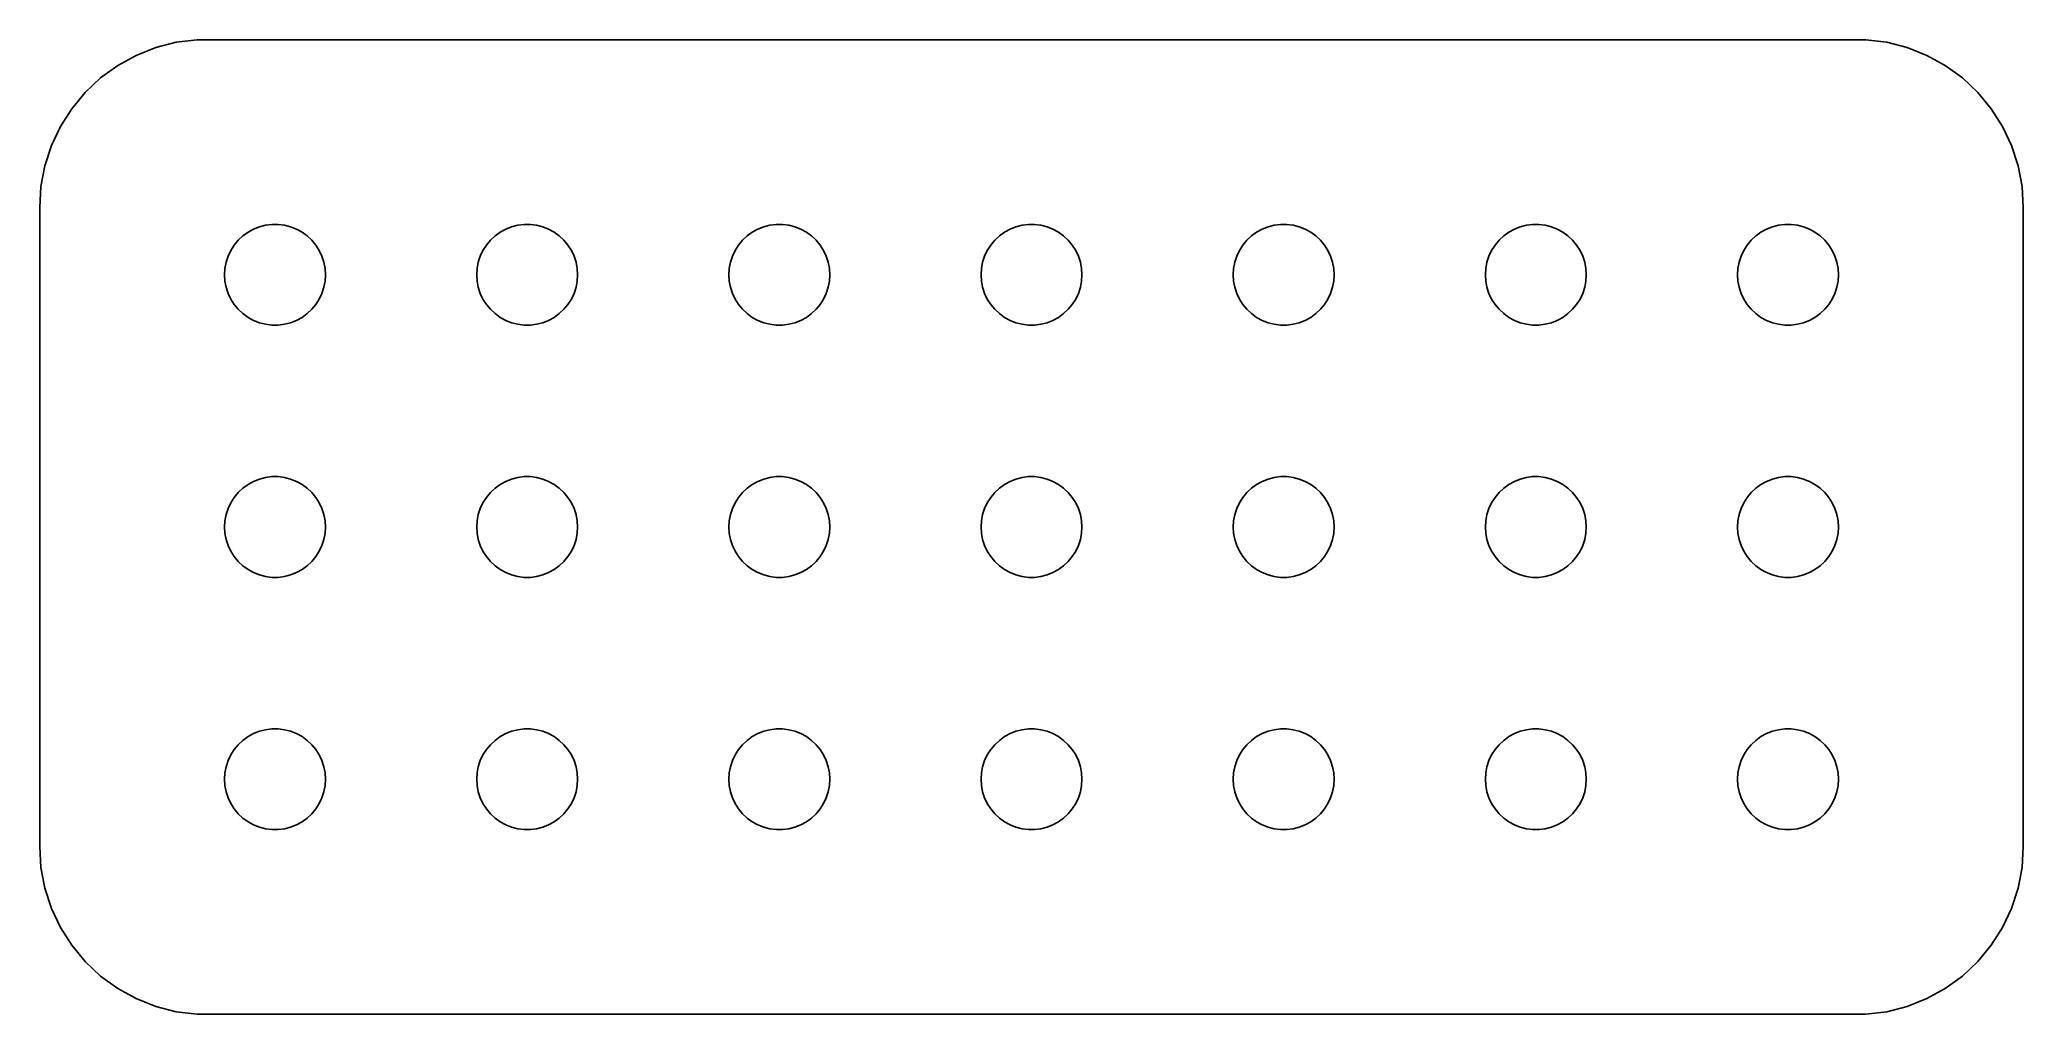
# Model space of a CAD drawing. Header units: metres. Extents: x -29.5 to 29.5, y -14.5 to 14.5.
import ezdxf

# ---------------------------------------------------------------- set-up
doc = ezdxf.new("R2010")
doc.units = ezdxf.units.M

msp = doc.modelspace()

# ---------------------------------------------------------------- linework, layer by layer
for p, q in [((-26.0451, 14.2553), (-26.6289, 14.0241)), ((-25.4369, 14.4114), (-26.0451, 14.2553)), ((-24.8139, 14.4901), (-25.4369, 14.4114)), ((24.8139, 14.4901), (-24.8139, 14.4901)), ((25.4369, 14.4114), (24.8139, 14.4901)), ((26.0451, 14.2553), (25.4369, 14.4114)), ((26.6289, 14.0241), (26.0451, 14.2553)), ((-27.1791, 13.7216), (-27.6871, 13.3526)), ((-26.6289, 14.0241), (-27.1791, 13.7216)), ((27.1791, 13.7216), (26.6289, 14.0241)), ((27.6871, 13.3526), (27.1791, 13.7216)), ((-27.6871, 13.3526), (-28.1448, 12.9227)), ((28.1448, 12.9227), (27.6871, 13.3526)), ((-28.5451, 12.4389), (-28.8815, 11.9088)), ((-28.1448, 12.9227), (-28.5451, 12.4389)), ((28.5451, 12.4389), (28.1448, 12.9227)), ((28.8815, 11.9088), (28.5451, 12.4389)), ((-28.8815, 11.9088), (-29.1489, 11.3406)), ((29.1489, 11.3406), (28.8815, 11.9088)), ((-29.1489, 11.3406), (-29.3429, 10.7434)), ((29.3429, 10.7434), (29.1489, 11.3406)), ((-29.3429, 10.7434), (-29.4606, 10.1267)), ((29.4606, 10.1267), (29.3429, 10.7434)), ((-29.4606, 10.1267), (-29.5, 9.5)), ((29.5, 9.5), (29.4606, 10.1267)), ((-29.5, 9.5), (-29.5, -9.5)), ((29.5, -9.5), (29.5, 9.5)), ((-23.3037, 8.76648), (-23.1387, 8.85724)), ((-23.1387, 8.85724), (-22.9635, 8.92657)), ((-22.9635, 8.92657), (-22.7811, 8.97342)), ((-22.7811, 8.97342), (-22.5942, 8.99704)), ((-22.5942, 8.99704), (-22.4058, 8.99704)), ((-22.4058, 8.99704), (-22.2189, 8.97342)), ((-22.2189, 8.97342), (-22.0365, 8.92657)), ((-22.0365, 8.92657), (-21.8613, 8.85724)), ((-21.8613, 8.85724), (-21.6963, 8.76648)), ((-15.8037, 8.76648), (-15.6387, 8.85724)), ((-15.6387, 8.85724), (-15.4635, 8.92657)), ((-15.4635, 8.92657), (-15.2811, 8.97342)), ((-15.2811, 8.97342), (-15.0942, 8.99704)), ((-15.0942, 8.99704), (-14.9058, 8.99704)), ((-14.9058, 8.99704), (-14.7189, 8.97342)), ((-14.7189, 8.97342), (-14.5365, 8.92657)), ((-14.5365, 8.92657), (-14.3613, 8.85724)), ((-14.3613, 8.85724), (-14.1963, 8.76648)), ((-8.30373, 8.76648), (-8.13866, 8.85724)), ((-8.13866, 8.85724), (-7.96352, 8.92657)), ((-7.96352, 8.92657), (-7.78107, 8.97342)), ((-7.78107, 8.97342), (-7.59418, 8.99704)), ((-7.59418, 8.99704), (-7.40581, 8.99704)), ((-7.40581, 8.99704), (-7.21892, 8.97342)), ((-7.21892, 8.97342), (-7.03647, 8.92657)), ((-7.03647, 8.92657), (-6.86133, 8.85724)), ((-6.86133, 8.85724), (-6.69626, 8.76648)), ((-0.803726, 8.76648), (-0.638657, 8.85724)), ((-0.638657, 8.85724), (-0.463516, 8.92657)), ((-0.463516, 8.92657), (-0.281067, 8.97342)), ((-0.281067, 8.97342), (-0.094177, 8.99704)), ((-0.094177, 8.99704), (0.094177, 8.99704)), ((0.094177, 8.99704), (0.281067, 8.97342)), ((0.281067, 8.97342), (0.463516, 8.92657)), ((0.463516, 8.92657), (0.638657, 8.85724)), ((0.638657, 8.85724), (0.803726, 8.76648)), ((6.69626, 8.76648), (6.86133, 8.85724)), ((6.86133, 8.85724), (7.03647, 8.92657)), ((7.03647, 8.92657), (7.21892, 8.97342)), ((7.21892, 8.97342), (7.40581, 8.99704)), ((7.40581, 8.99704), (7.59418, 8.99704)), ((7.59418, 8.99704), (7.78107, 8.97342)), ((7.78107, 8.97342), (7.96352, 8.92657)), ((7.96352, 8.92657), (8.13866, 8.85724)), ((8.13866, 8.85724), (8.30373, 8.76648)), ((14.1963, 8.76648), (14.3613, 8.85724)), ((14.3613, 8.85724), (14.5365, 8.92657)), ((14.5365, 8.92657), (14.7189, 8.97342)), ((14.7189, 8.97342), (14.9058, 8.99704)), ((14.9058, 8.99704), (15.0942, 8.99704)), ((15.0942, 8.99704), (15.2811, 8.97342)), ((15.2811, 8.97342), (15.4635, 8.92657)), ((15.4635, 8.92657), (15.6387, 8.85724)), ((15.6387, 8.85724), (15.8037, 8.76648)), ((21.6963, 8.76648), (21.8613, 8.85724)), ((21.8613, 8.85724), (22.0365, 8.92657)), ((22.0365, 8.92657), (22.2189, 8.97342)), ((22.2189, 8.97342), (22.4058, 8.99704)), ((22.4058, 8.99704), (22.5942, 8.99704)), ((22.5942, 8.99704), (22.7811, 8.97342)), ((22.7811, 8.97342), (22.9635, 8.92657)), ((22.9635, 8.92657), (23.1387, 8.85724)), ((23.1387, 8.85724), (23.3037, 8.76648)), ((-23.8145, 8.22263), (-23.7135, 8.38167)), ((-23.7135, 8.38167), (-23.5934, 8.52681)), ((-23.5934, 8.52681), (-23.4561, 8.65576)), ((-23.4561, 8.65576), (-23.3037, 8.76648)), ((-21.6963, 8.76648), (-21.5439, 8.65576)), ((-21.5439, 8.65576), (-21.4065, 8.52681)), ((-21.4065, 8.52681), (-21.2865, 8.38167)), ((-21.2865, 8.38167), (-21.1855, 8.22263)), ((-16.3145, 8.22263), (-16.2135, 8.38167)), ((-16.2135, 8.38167), (-16.0934, 8.52681)), ((-16.0934, 8.52681), (-15.9561, 8.65576)), ((-15.9561, 8.65576), (-15.8037, 8.76648)), ((-14.1963, 8.76648), (-14.0439, 8.65576)), ((-14.0439, 8.65576), (-13.9065, 8.52681)), ((-13.9065, 8.52681), (-13.7865, 8.38167)), ((-13.7865, 8.38167), (-13.6855, 8.22263)), ((-8.81445, 8.22263), (-8.71352, 8.38167)), ((-8.71352, 8.38167), (-8.59344, 8.52681)), ((-8.59344, 8.52681), (-8.45613, 8.65576)), ((-8.45613, 8.65576), (-8.30373, 8.76648)), ((-6.69626, 8.76648), (-6.54385, 8.65576)), ((-6.54385, 8.65576), (-6.40654, 8.52681)), ((-6.40654, 8.52681), (-6.28647, 8.38167)), ((-6.28647, 8.38167), (-6.18553, 8.22263)), ((-1.31445, 8.22263), (-1.21352, 8.38167)), ((-1.21352, 8.38167), (-1.09344, 8.52681)), ((-1.09344, 8.52681), (-0.956131, 8.65576)), ((-0.956131, 8.65576), (-0.803726, 8.76648)), ((0.803726, 8.76648), (0.956131, 8.65576)), ((0.956131, 8.65576), (1.09344, 8.52681)), ((1.09344, 8.52681), (1.21352, 8.38167)), ((1.21352, 8.38167), (1.31445, 8.22263)), ((6.18553, 8.22263), (6.28647, 8.38167)), ((6.28647, 8.38167), (6.40654, 8.52681)), ((6.40654, 8.52681), (6.54385, 8.65576)), ((6.54385, 8.65576), (6.69626, 8.76648)), ((8.30373, 8.76648), (8.45613, 8.65576)), ((8.45613, 8.65576), (8.59344, 8.52681)), ((8.59344, 8.52681), (8.71352, 8.38167)), ((8.71352, 8.38167), (8.81445, 8.22263)), ((13.6855, 8.22263), (13.7865, 8.38167)), ((13.7865, 8.38167), (13.9065, 8.52681)), ((13.9065, 8.52681), (14.0439, 8.65576)), ((14.0439, 8.65576), (14.1963, 8.76648)), ((15.8037, 8.76648), (15.9561, 8.65576)), ((15.9561, 8.65576), (16.0934, 8.52681)), ((16.0934, 8.52681), (16.2135, 8.38167)), ((16.2135, 8.38167), (16.3145, 8.22263)), ((21.1855, 8.22263), (21.2865, 8.38167)), ((21.2865, 8.38167), (21.4065, 8.52681)), ((21.4065, 8.52681), (21.5439, 8.65576)), ((21.5439, 8.65576), (21.6963, 8.76648)), ((23.3037, 8.76648), (23.4561, 8.65576)), ((23.4561, 8.65576), (23.5934, 8.52681)), ((23.5934, 8.52681), (23.7135, 8.38167)), ((23.7135, 8.38167), (23.8145, 8.22263)), ((-24, 7.5), (-23.9882, 7.68799)), ((-23.9882, 7.68799), (-23.9529, 7.87303)), ((-23.9529, 7.87303), (-23.8947, 8.05219)), ((-23.8947, 8.05219), (-23.8145, 8.22263)), ((-21.1855, 8.22263), (-21.1053, 8.05219)), ((-21.1053, 8.05219), (-21.0471, 7.87303)), ((-21.0471, 7.87303), (-21.0118, 7.68799)), ((-21.0118, 7.68799), (-21, 7.5)), ((-16.5, 7.5), (-16.4882, 7.68799)), ((-16.4882, 7.68799), (-16.4529, 7.87303)), ((-16.4529, 7.87303), (-16.3947, 8.05219)), ((-16.3947, 8.05219), (-16.3145, 8.22263)), ((-13.6855, 8.22263), (-13.6053, 8.05219)), ((-13.6053, 8.05219), (-13.5471, 7.87303)), ((-13.5471, 7.87303), (-13.5118, 7.68799)), ((-13.5118, 7.68799), (-13.5, 7.5)), ((-9, 7.5), (-8.98816, 7.68799)), ((-8.98816, 7.68799), (-8.95287, 7.87303)), ((-8.95287, 7.87303), (-8.89465, 8.05219)), ((-8.89465, 8.05219), (-8.81445, 8.22263)), ((-6.18553, 8.22263), (-6.10533, 8.05219)), ((-6.10533, 8.05219), (-6.04712, 7.87303)), ((-6.04712, 7.87303), (-6.01183, 7.68799)), ((-6.01183, 7.68799), (-6, 7.5)), ((-1.5, 7.5), (-1.48816, 7.68799)), ((-1.48816, 7.68799), (-1.45287, 7.87303)), ((-1.45287, 7.87303), (-1.39465, 8.05219)), ((-1.39465, 8.05219), (-1.31445, 8.22263)), ((1.31445, 8.22263), (1.39465, 8.05219)), ((1.39465, 8.05219), (1.45287, 7.87303)), ((1.45287, 7.87303), (1.48816, 7.68799)), ((1.48816, 7.68799), (1.5, 7.5)), ((6, 7.5), (6.01183, 7.68799)), ((6.01183, 7.68799), (6.04712, 7.87303)), ((6.04712, 7.87303), (6.10533, 8.05219)), ((6.10533, 8.05219), (6.18553, 8.22263)), ((8.81445, 8.22263), (8.89465, 8.05219)), ((8.89465, 8.05219), (8.95287, 7.87303)), ((8.95287, 7.87303), (8.98816, 7.68799)), ((8.98816, 7.68799), (9, 7.5)), ((13.5, 7.5), (13.5118, 7.68799)), ((13.5118, 7.68799), (13.5471, 7.87303)), ((13.5471, 7.87303), (13.6053, 8.05219)), ((13.6053, 8.05219), (13.6855, 8.22263)), ((16.3145, 8.22263), (16.3947, 8.05219)), ((16.3947, 8.05219), (16.4529, 7.87303)), ((16.4529, 7.87303), (16.4882, 7.68799)), ((16.4882, 7.68799), (16.5, 7.5)), ((21, 7.5), (21.0118, 7.68799)), ((21.0118, 7.68799), (21.0471, 7.87303)), ((21.0471, 7.87303), (21.1053, 8.05219)), ((21.1053, 8.05219), (21.1855, 8.22263)), ((23.8145, 8.22263), (23.8947, 8.05219)), ((23.8947, 8.05219), (23.9529, 7.87303)), ((23.9529, 7.87303), (23.9882, 7.68799)), ((23.9882, 7.68799), (24, 7.5)), ((-23.9882, 7.312), (-24, 7.5)), ((-23.9529, 7.12695), (-23.9882, 7.312)), ((-23.8947, 6.9478), (-23.9529, 7.12695)), ((-21.0471, 7.12695), (-21.1053, 6.9478)), ((-21.0118, 7.312), (-21.0471, 7.12695)), ((-21, 7.5), (-21.0118, 7.312)), ((-16.4882, 7.312), (-16.5, 7.5)), ((-16.4529, 7.12695), (-16.4882, 7.312)), ((-16.3947, 6.9478), (-16.4529, 7.12695)), ((-13.5471, 7.12695), (-13.6053, 6.9478)), ((-13.5118, 7.312), (-13.5471, 7.12695)), ((-13.5, 7.5), (-13.5118, 7.312)), ((-8.98816, 7.312), (-9, 7.5)), ((-8.95287, 7.12695), (-8.98816, 7.312)), ((-8.89465, 6.9478), (-8.95287, 7.12695)), ((-6.04712, 7.12695), (-6.10533, 6.9478)), ((-6.01183, 7.312), (-6.04712, 7.12695)), ((-6, 7.5), (-6.01183, 7.312)), ((-1.48816, 7.312), (-1.5, 7.5)), ((-1.45287, 7.12695), (-1.48816, 7.312)), ((-1.39465, 6.9478), (-1.45287, 7.12695)), ((1.45287, 7.12695), (1.39465, 6.9478)), ((1.48816, 7.312), (1.45287, 7.12695)), ((1.5, 7.5), (1.48816, 7.312)), ((6.01183, 7.312), (6, 7.5)), ((6.04712, 7.12695), (6.01183, 7.312)), ((6.10533, 6.9478), (6.04712, 7.12695)), ((8.95287, 7.12695), (8.89465, 6.9478)), ((8.98816, 7.312), (8.95287, 7.12695)), ((9, 7.5), (8.98816, 7.312)), ((13.5118, 7.312), (13.5, 7.5)), ((13.5471, 7.12695), (13.5118, 7.312)), ((13.6053, 6.9478), (13.5471, 7.12695)), ((16.4529, 7.12695), (16.3947, 6.9478)), ((16.4882, 7.312), (16.4529, 7.12695)), ((16.5, 7.5), (16.4882, 7.312)), ((21.0118, 7.312), (21, 7.5)), ((21.0471, 7.12695), (21.0118, 7.312)), ((21.1053, 6.9478), (21.0471, 7.12695)), ((23.9529, 7.12695), (23.8947, 6.9478)), ((23.9882, 7.312), (23.9529, 7.12695)), ((24, 7.5), (23.9882, 7.312)), ((-23.8145, 6.77736), (-23.8947, 6.9478)), ((-23.7135, 6.61832), (-23.8145, 6.77736)), ((-23.5934, 6.47318), (-23.7135, 6.61832)), ((-21.2865, 6.61832), (-21.4065, 6.47318)), ((-21.1855, 6.77736), (-21.2865, 6.61832)), ((-21.1053, 6.9478), (-21.1855, 6.77736)), ((-16.3145, 6.77736), (-16.3947, 6.9478)), ((-16.2135, 6.61832), (-16.3145, 6.77736)), ((-16.0934, 6.47318), (-16.2135, 6.61832)), ((-13.7865, 6.61832), (-13.9065, 6.47318)), ((-13.6855, 6.77736), (-13.7865, 6.61832)), ((-13.6053, 6.9478), (-13.6855, 6.77736)), ((-8.81445, 6.77736), (-8.89465, 6.9478)), ((-8.71352, 6.61832), (-8.81445, 6.77736)), ((-8.59344, 6.47318), (-8.71352, 6.61832)), ((-6.28647, 6.61832), (-6.40654, 6.47318)), ((-6.18553, 6.77736), (-6.28647, 6.61832)), ((-6.10533, 6.9478), (-6.18553, 6.77736)), ((-1.31445, 6.77736), (-1.39465, 6.9478)), ((-1.21352, 6.61832), (-1.31445, 6.77736)), ((-1.09344, 6.47318), (-1.21352, 6.61832)), ((1.21352, 6.61832), (1.09344, 6.47318)), ((1.31445, 6.77736), (1.21352, 6.61832)), ((1.39465, 6.9478), (1.31445, 6.77736)), ((6.18553, 6.77736), (6.10533, 6.9478)), ((6.28647, 6.61832), (6.18553, 6.77736)), ((6.40654, 6.47318), (6.28647, 6.61832)), ((8.71352, 6.61832), (8.59344, 6.47318)), ((8.81445, 6.77736), (8.71352, 6.61832)), ((8.89465, 6.9478), (8.81445, 6.77736)), ((13.6855, 6.77736), (13.6053, 6.9478)), ((13.7865, 6.61832), (13.6855, 6.77736)), ((13.9065, 6.47318), (13.7865, 6.61832)), ((16.2135, 6.61832), (16.0934, 6.47318)), ((16.3145, 6.77736), (16.2135, 6.61832)), ((16.3947, 6.9478), (16.3145, 6.77736)), ((21.1855, 6.77736), (21.1053, 6.9478)), ((21.2865, 6.61832), (21.1855, 6.77736)), ((21.4065, 6.47318), (21.2865, 6.61832)), ((23.7135, 6.61832), (23.5934, 6.47318)), ((23.8145, 6.77736), (23.7135, 6.61832)), ((23.8947, 6.9478), (23.8145, 6.77736)), ((-23.4561, 6.34422), (-23.5934, 6.47318)), ((-23.3037, 6.23351), (-23.4561, 6.34422)), ((-23.1387, 6.14275), (-23.3037, 6.23351)), ((-22.9635, 6.07341), (-23.1387, 6.14275)), ((-22.7811, 6.02657), (-22.9635, 6.07341)), ((-22.5942, 6.00294), (-22.7811, 6.02657)), ((-22.4058, 6.00294), (-22.5942, 6.00294)), ((-22.2189, 6.02657), (-22.4058, 6.00294)), ((-22.0365, 6.07341), (-22.2189, 6.02657)), ((-21.8613, 6.14275), (-22.0365, 6.07341)), ((-21.6963, 6.23351), (-21.8613, 6.14275)), ((-21.5439, 6.34422), (-21.6963, 6.23351)), ((-21.4065, 6.47318), (-21.5439, 6.34422)), ((-15.9561, 6.34422), (-16.0934, 6.47318)), ((-15.8037, 6.23351), (-15.9561, 6.34422)), ((-15.6387, 6.14275), (-15.8037, 6.23351)), ((-15.4635, 6.07341), (-15.6387, 6.14275)), ((-15.2811, 6.02657), (-15.4635, 6.07341)), ((-15.0942, 6.00294), (-15.2811, 6.02657)), ((-14.9058, 6.00294), (-15.0942, 6.00294)), ((-14.7189, 6.02657), (-14.9058, 6.00294)), ((-14.5365, 6.07341), (-14.7189, 6.02657)), ((-14.3613, 6.14275), (-14.5365, 6.07341)), ((-14.1963, 6.23351), (-14.3613, 6.14275)), ((-14.0439, 6.34422), (-14.1963, 6.23351)), ((-13.9065, 6.47318), (-14.0439, 6.34422)), ((-8.45613, 6.34422), (-8.59344, 6.47318)), ((-8.30373, 6.23351), (-8.45613, 6.34422)), ((-8.13866, 6.14275), (-8.30373, 6.23351)), ((-7.96352, 6.07341), (-8.13866, 6.14275)), ((-7.78107, 6.02657), (-7.96352, 6.07341)), ((-7.59418, 6.00294), (-7.78107, 6.02657)), ((-7.40581, 6.00294), (-7.59418, 6.00294)), ((-7.21892, 6.02657), (-7.40581, 6.00294)), ((-7.03647, 6.07341), (-7.21892, 6.02657)), ((-6.86133, 6.14275), (-7.03647, 6.07341)), ((-6.69626, 6.23351), (-6.86133, 6.14275)), ((-6.54385, 6.34422), (-6.69626, 6.23351)), ((-6.40654, 6.47318), (-6.54385, 6.34422)), ((-0.956131, 6.34422), (-1.09344, 6.47318)), ((-0.803726, 6.23351), (-0.956131, 6.34422)), ((-0.638657, 6.14275), (-0.803726, 6.23351)), ((-0.463516, 6.07341), (-0.638657, 6.14275)), ((-0.281067, 6.02657), (-0.463516, 6.07341)), ((-0.094177, 6.00294), (-0.281067, 6.02657)), ((0.094177, 6.00294), (-0.094177, 6.00294)), ((0.281067, 6.02657), (0.094177, 6.00294)), ((0.463516, 6.07341), (0.281067, 6.02657)), ((0.638657, 6.14275), (0.463516, 6.07341)), ((0.803726, 6.23351), (0.638657, 6.14275)), ((0.956131, 6.34422), (0.803726, 6.23351)), ((1.09344, 6.47318), (0.956131, 6.34422)), ((6.54385, 6.34422), (6.40654, 6.47318)), ((6.69626, 6.23351), (6.54385, 6.34422)), ((6.86133, 6.14275), (6.69626, 6.23351)), ((7.03647, 6.07341), (6.86133, 6.14275)), ((7.21892, 6.02657), (7.03647, 6.07341)), ((7.40581, 6.00294), (7.21892, 6.02657)), ((7.59418, 6.00294), (7.40581, 6.00294)), ((7.78107, 6.02657), (7.59418, 6.00294)), ((7.96352, 6.07341), (7.78107, 6.02657)), ((8.13866, 6.14275), (7.96352, 6.07341)), ((8.30373, 6.23351), (8.13866, 6.14275)), ((8.45613, 6.34422), (8.30373, 6.23351)), ((8.59344, 6.47318), (8.45613, 6.34422)), ((14.0439, 6.34422), (13.9065, 6.47318)), ((14.1963, 6.23351), (14.0439, 6.34422)), ((14.3613, 6.14275), (14.1963, 6.23351)), ((14.5365, 6.07341), (14.3613, 6.14275)), ((14.7189, 6.02657), (14.5365, 6.07341)), ((14.9058, 6.00294), (14.7189, 6.02657)), ((15.0942, 6.00294), (14.9058, 6.00294)), ((15.2811, 6.02657), (15.0942, 6.00294)), ((15.4635, 6.07341), (15.2811, 6.02657)), ((15.6387, 6.14275), (15.4635, 6.07341)), ((15.8037, 6.23351), (15.6387, 6.14275)), ((15.9561, 6.34422), (15.8037, 6.23351)), ((16.0934, 6.47318), (15.9561, 6.34422)), ((21.5439, 6.34422), (21.4065, 6.47318)), ((21.6963, 6.23351), (21.5439, 6.34422)), ((21.8613, 6.14275), (21.6963, 6.23351)), ((22.0365, 6.07341), (21.8613, 6.14275)), ((22.2189, 6.02657), (22.0365, 6.07341)), ((22.4058, 6.00294), (22.2189, 6.02657)), ((22.5942, 6.00294), (22.4058, 6.00294)), ((22.7811, 6.02657), (22.5942, 6.00294)), ((22.9635, 6.07341), (22.7811, 6.02657)), ((23.1387, 6.14275), (22.9635, 6.07341)), ((23.3037, 6.23351), (23.1387, 6.14275)), ((23.4561, 6.34422), (23.3037, 6.23351)), ((23.5934, 6.47318), (23.4561, 6.34422)), ((-23.4561, 1.15576), (-23.3037, 1.26648)), ((-23.3037, 1.26648), (-23.1387, 1.35724)), ((-23.1387, 1.35724), (-22.9635, 1.42657)), ((-22.9635, 1.42657), (-22.7811, 1.47342)), ((-22.7811, 1.47342), (-22.5942, 1.49704)), ((-22.5942, 1.49704), (-22.4058, 1.49704)), ((-22.4058, 1.49704), (-22.2189, 1.47342)), ((-22.2189, 1.47342), (-22.0365, 1.42657)), ((-22.0365, 1.42657), (-21.8613, 1.35724)), ((-21.8613, 1.35724), (-21.6963, 1.26648)), ((-21.6963, 1.26648), (-21.5439, 1.15576)), ((-15.9561, 1.15576), (-15.8037, 1.26648)), ((-15.8037, 1.26648), (-15.6387, 1.35724)), ((-15.6387, 1.35724), (-15.4635, 1.42657)), ((-15.4635, 1.42657), (-15.2811, 1.47342)), ((-15.2811, 1.47342), (-15.0942, 1.49704)), ((-15.0942, 1.49704), (-14.9058, 1.49704)), ((-14.9058, 1.49704), (-14.7189, 1.47342)), ((-14.7189, 1.47342), (-14.5365, 1.42657)), ((-14.5365, 1.42657), (-14.3613, 1.35724)), ((-14.3613, 1.35724), (-14.1963, 1.26648)), ((-14.1963, 1.26648), (-14.0439, 1.15576)), ((-8.45613, 1.15576), (-8.30373, 1.26648)), ((-8.30373, 1.26648), (-8.13866, 1.35724)), ((-8.13866, 1.35724), (-7.96352, 1.42657)), ((-7.96352, 1.42657), (-7.78107, 1.47342)), ((-7.78107, 1.47342), (-7.59418, 1.49704)), ((-7.59418, 1.49704), (-7.40581, 1.49704)), ((-7.40581, 1.49704), (-7.21892, 1.47342)), ((-7.21892, 1.47342), (-7.03647, 1.42657)), ((-7.03647, 1.42657), (-6.86133, 1.35724)), ((-6.86133, 1.35724), (-6.69626, 1.26648)), ((-6.69626, 1.26648), (-6.54385, 1.15576)), ((-0.956131, 1.15576), (-0.803726, 1.26648)), ((-0.803726, 1.26648), (-0.638657, 1.35724)), ((-0.638657, 1.35724), (-0.463516, 1.42657)), ((-0.463516, 1.42657), (-0.281067, 1.47342)), ((-0.281067, 1.47342), (-0.094177, 1.49704)), ((-0.094177, 1.49704), (0.094177, 1.49704)), ((0.094177, 1.49704), (0.281067, 1.47342)), ((0.281067, 1.47342), (0.463516, 1.42657)), ((0.463516, 1.42657), (0.638657, 1.35724)), ((0.638657, 1.35724), (0.803726, 1.26648)), ((0.803726, 1.26648), (0.956131, 1.15576)), ((6.54385, 1.15576), (6.69626, 1.26648)), ((6.69626, 1.26648), (6.86133, 1.35724)), ((6.86133, 1.35724), (7.03647, 1.42657)), ((7.03647, 1.42657), (7.21892, 1.47342)), ((7.21892, 1.47342), (7.40581, 1.49704)), ((7.40581, 1.49704), (7.59418, 1.49704)), ((7.59418, 1.49704), (7.78107, 1.47342)), ((7.78107, 1.47342), (7.96352, 1.42657)), ((7.96352, 1.42657), (8.13866, 1.35724)), ((8.13866, 1.35724), (8.30373, 1.26648)), ((8.30373, 1.26648), (8.45613, 1.15576)), ((14.0439, 1.15576), (14.1963, 1.26648)), ((14.1963, 1.26648), (14.3613, 1.35724)), ((14.3613, 1.35724), (14.5365, 1.42657)), ((14.5365, 1.42657), (14.7189, 1.47342)), ((14.7189, 1.47342), (14.9058, 1.49704)), ((14.9058, 1.49704), (15.0942, 1.49704)), ((15.0942, 1.49704), (15.2811, 1.47342)), ((15.2811, 1.47342), (15.4635, 1.42657)), ((15.4635, 1.42657), (15.6387, 1.35724)), ((15.6387, 1.35724), (15.8037, 1.26648)), ((15.8037, 1.26648), (15.9561, 1.15576)), ((21.5439, 1.15576), (21.6963, 1.26648)), ((21.6963, 1.26648), (21.8613, 1.35724)), ((21.8613, 1.35724), (22.0365, 1.42657)), ((22.0365, 1.42657), (22.2189, 1.47342)), ((22.2189, 1.47342), (22.4058, 1.49704)), ((22.4058, 1.49704), (22.5942, 1.49704)), ((22.5942, 1.49704), (22.7811, 1.47342)), ((22.7811, 1.47342), (22.9635, 1.42657)), ((22.9635, 1.42657), (23.1387, 1.35724)), ((23.1387, 1.35724), (23.3037, 1.26648)), ((23.3037, 1.26648), (23.4561, 1.15576)), ((-23.8947, 0.552185), (-23.8145, 0.722626)), ((-23.8145, 0.722626), (-23.7135, 0.881668)), ((-23.7135, 0.881668), (-23.5934, 1.02681)), ((-23.5934, 1.02681), (-23.4561, 1.15576)), ((-21.5439, 1.15576), (-21.4065, 1.02681)), ((-21.4065, 1.02681), (-21.2865, 0.881668)), ((-21.2865, 0.881668), (-21.1855, 0.722626)), ((-21.1855, 0.722626), (-21.1053, 0.552185)), ((-16.3947, 0.552185), (-16.3145, 0.722626)), ((-16.3145, 0.722626), (-16.2135, 0.881668)), ((-16.2135, 0.881668), (-16.0934, 1.02681)), ((-16.0934, 1.02681), (-15.9561, 1.15576)), ((-14.0439, 1.15576), (-13.9065, 1.02681)), ((-13.9065, 1.02681), (-13.7865, 0.881668)), ((-13.7865, 0.881668), (-13.6855, 0.722626)), ((-13.6855, 0.722626), (-13.6053, 0.552185)), ((-8.89465, 0.552185), (-8.81445, 0.722626)), ((-8.81445, 0.722626), (-8.71352, 0.881668)), ((-8.71352, 0.881668), (-8.59344, 1.02681)), ((-8.59344, 1.02681), (-8.45613, 1.15576)), ((-6.54385, 1.15576), (-6.40654, 1.02681)), ((-6.40654, 1.02681), (-6.28647, 0.881668)), ((-6.28647, 0.881668), (-6.18553, 0.722626)), ((-6.18553, 0.722626), (-6.10533, 0.552185)), ((-1.39465, 0.552185), (-1.31445, 0.722626)), ((-1.31445, 0.722626), (-1.21352, 0.881668)), ((-1.21352, 0.881668), (-1.09344, 1.02681)), ((-1.09344, 1.02681), (-0.956131, 1.15576)), ((0.956131, 1.15576), (1.09344, 1.02681)), ((1.09344, 1.02681), (1.21352, 0.881668)), ((1.21352, 0.881668), (1.31445, 0.722626)), ((1.31445, 0.722626), (1.39465, 0.552185)), ((6.10533, 0.552185), (6.18553, 0.722626)), ((6.18553, 0.722626), (6.28647, 0.881668)), ((6.28647, 0.881668), (6.40654, 1.02681)), ((6.40654, 1.02681), (6.54385, 1.15576)), ((8.45613, 1.15576), (8.59344, 1.02681)), ((8.59344, 1.02681), (8.71352, 0.881668)), ((8.71352, 0.881668), (8.81445, 0.722626)), ((8.81445, 0.722626), (8.89465, 0.552185)), ((13.6053, 0.552185), (13.6855, 0.722626)), ((13.6855, 0.722626), (13.7865, 0.881668)), ((13.7865, 0.881668), (13.9065, 1.02681)), ((13.9065, 1.02681), (14.0439, 1.15576)), ((15.9561, 1.15576), (16.0934, 1.02681)), ((16.0934, 1.02681), (16.2135, 0.881668)), ((16.2135, 0.881668), (16.3145, 0.722626)), ((16.3145, 0.722626), (16.3947, 0.552185)), ((21.1053, 0.552185), (21.1855, 0.722626)), ((21.1855, 0.722626), (21.2865, 0.881668)), ((21.2865, 0.881668), (21.4065, 1.02681)), ((21.4065, 1.02681), (21.5439, 1.15576)), ((23.4561, 1.15576), (23.5934, 1.02681)), ((23.5934, 1.02681), (23.7135, 0.881668)), ((23.7135, 0.881668), (23.8145, 0.722626)), ((23.8145, 0.722626), (23.8947, 0.552185)), ((-24, 0), (-23.9882, 0.187988)), ((-23.9882, -0.187988), (-24, 0)), ((-23.9882, 0.187988), (-23.9529, 0.373032)), ((-23.9529, 0.373032), (-23.8947, 0.552185)), ((-21.1053, 0.552185), (-21.0471, 0.373032)), ((-21.0471, 0.373032), (-21.0118, 0.187988)), ((-21.0118, 0.187988), (-21, 0)), ((-21, 0), (-21.0118, -0.187988)), ((-16.5, 0), (-16.4882, 0.187988)), ((-16.4882, -0.187988), (-16.5, 0)), ((-16.4882, 0.187988), (-16.4529, 0.373032)), ((-16.4529, 0.373032), (-16.3947, 0.552185)), ((-13.6053, 0.552185), (-13.5471, 0.373032)), ((-13.5471, 0.373032), (-13.5118, 0.187988)), ((-13.5118, 0.187988), (-13.5, 0)), ((-13.5, 0), (-13.5118, -0.187988)), ((-9, 0), (-8.98816, 0.187988)), ((-8.98816, -0.187988), (-9, 0)), ((-8.98816, 0.187988), (-8.95287, 0.373032)), ((-8.95287, 0.373032), (-8.89465, 0.552185)), ((-6.10533, 0.552185), (-6.04712, 0.373032)), ((-6.04712, 0.373032), (-6.01183, 0.187988)), ((-6.01183, 0.187988), (-6, 0)), ((-6, 0), (-6.01183, -0.187988)), ((-1.5, 0), (-1.48816, 0.187988)), ((-1.48816, -0.187988), (-1.5, 0)), ((-1.48816, 0.187988), (-1.45287, 0.373032)), ((-1.45287, 0.373032), (-1.39465, 0.552185)), ((1.39465, 0.552185), (1.45287, 0.373032)), ((1.45287, 0.373032), (1.48816, 0.187988)), ((1.48816, 0.187988), (1.5, 0)), ((1.5, 0), (1.48816, -0.187988)), ((6, 0), (6.01183, 0.187988)), ((6.01183, -0.187988), (6, 0)), ((6.01183, 0.187988), (6.04712, 0.373032)), ((6.04712, 0.373032), (6.10533, 0.552185)), ((8.89465, 0.552185), (8.95287, 0.373032)), ((8.95287, 0.373032), (8.98816, 0.187988)), ((8.98816, 0.187988), (9, 0)), ((9, 0), (8.98816, -0.187988)), ((13.5, 0), (13.5118, 0.187988)), ((13.5118, -0.187988), (13.5, 0)), ((13.5118, 0.187988), (13.5471, 0.373032)), ((13.5471, 0.373032), (13.6053, 0.552185)), ((16.3947, 0.552185), (16.4529, 0.373032)), ((16.4529, 0.373032), (16.4882, 0.187988)), ((16.4882, 0.187988), (16.5, 0)), ((16.5, 0), (16.4882, -0.187988)), ((21, 0), (21.0118, 0.187988)), ((21.0118, -0.187988), (21, 0)), ((21.0118, 0.187988), (21.0471, 0.373032)), ((21.0471, 0.373032), (21.1053, 0.552185)), ((23.8947, 0.552185), (23.9529, 0.373032)), ((23.9529, 0.373032), (23.9882, 0.187988)), ((23.9882, 0.187988), (24, 0)), ((24, 0), (23.9882, -0.187988)), ((-23.9529, -0.373032), (-23.9882, -0.187988)), ((-23.8947, -0.552185), (-23.9529, -0.373032)), ((-23.8145, -0.722626), (-23.8947, -0.552185)), ((-21.1053, -0.552185), (-21.1855, -0.722626)), ((-21.0471, -0.373032), (-21.1053, -0.552185)), ((-21.0118, -0.187988), (-21.0471, -0.373032)), ((-16.4529, -0.373032), (-16.4882, -0.187988)), ((-16.3947, -0.552185), (-16.4529, -0.373032)), ((-16.3145, -0.722626), (-16.3947, -0.552185)), ((-13.6053, -0.552185), (-13.6855, -0.722626)), ((-13.5471, -0.373032), (-13.6053, -0.552185)), ((-13.5118, -0.187988), (-13.5471, -0.373032)), ((-8.95287, -0.373032), (-8.98816, -0.187988)), ((-8.89465, -0.552185), (-8.95287, -0.373032)), ((-8.81445, -0.722626), (-8.89465, -0.552185)), ((-6.10533, -0.552185), (-6.18553, -0.722626)), ((-6.04712, -0.373032), (-6.10533, -0.552185)), ((-6.01183, -0.187988), (-6.04712, -0.373032)), ((-1.45287, -0.373032), (-1.48816, -0.187988)), ((-1.39465, -0.552185), (-1.45287, -0.373032)), ((-1.31445, -0.722626), (-1.39465, -0.552185)), ((1.39465, -0.552185), (1.31445, -0.722626)), ((1.45287, -0.373032), (1.39465, -0.552185)), ((1.48816, -0.187988), (1.45287, -0.373032)), ((6.04712, -0.373032), (6.01183, -0.187988)), ((6.10533, -0.552185), (6.04712, -0.373032)), ((6.18553, -0.722626), (6.10533, -0.552185)), ((8.89465, -0.552185), (8.81445, -0.722626)), ((8.95287, -0.373032), (8.89465, -0.552185)), ((8.98816, -0.187988), (8.95287, -0.373032)), ((13.5471, -0.373032), (13.5118, -0.187988)), ((13.6053, -0.552185), (13.5471, -0.373032)), ((13.6855, -0.722626), (13.6053, -0.552185)), ((16.3947, -0.552185), (16.3145, -0.722626)), ((16.4529, -0.373032), (16.3947, -0.552185)), ((16.4882, -0.187988), (16.4529, -0.373032)), ((21.0471, -0.373032), (21.0118, -0.187988)), ((21.1053, -0.552185), (21.0471, -0.373032)), ((21.1855, -0.722626), (21.1053, -0.552185)), ((23.8947, -0.552185), (23.8145, -0.722626)), ((23.9529, -0.373032), (23.8947, -0.552185)), ((23.9882, -0.187988), (23.9529, -0.373032)), ((-23.7135, -0.881668), (-23.8145, -0.722626)), ((-23.5934, -1.02681), (-23.7135, -0.881668)), ((-23.4561, -1.15576), (-23.5934, -1.02681)), ((-23.3037, -1.26648), (-23.4561, -1.15576)), ((-21.5439, -1.15576), (-21.6963, -1.26648)), ((-21.4065, -1.02681), (-21.5439, -1.15576)), ((-21.2865, -0.881668), (-21.4065, -1.02681)), ((-21.1855, -0.722626), (-21.2865, -0.881668)), ((-16.2135, -0.881668), (-16.3145, -0.722626)), ((-16.0934, -1.02681), (-16.2135, -0.881668)), ((-15.9561, -1.15576), (-16.0934, -1.02681)), ((-15.8037, -1.26648), (-15.9561, -1.15576)), ((-14.0439, -1.15576), (-14.1963, -1.26648)), ((-13.9065, -1.02681), (-14.0439, -1.15576)), ((-13.7865, -0.881668), (-13.9065, -1.02681)), ((-13.6855, -0.722626), (-13.7865, -0.881668)), ((-8.71352, -0.881668), (-8.81445, -0.722626)), ((-8.59344, -1.02681), (-8.71352, -0.881668)), ((-8.45613, -1.15576), (-8.59344, -1.02681)), ((-8.30373, -1.26648), (-8.45613, -1.15576)), ((-6.54385, -1.15576), (-6.69626, -1.26648)), ((-6.40654, -1.02681), (-6.54385, -1.15576)), ((-6.28647, -0.881668), (-6.40654, -1.02681)), ((-6.18553, -0.722626), (-6.28647, -0.881668)), ((-1.21352, -0.881668), (-1.31445, -0.722626)), ((-1.09344, -1.02681), (-1.21352, -0.881668)), ((-0.956131, -1.15576), (-1.09344, -1.02681)), ((-0.803726, -1.26648), (-0.956131, -1.15576)), ((0.956131, -1.15576), (0.803726, -1.26648)), ((1.09344, -1.02681), (0.956131, -1.15576)), ((1.21352, -0.881668), (1.09344, -1.02681)), ((1.31445, -0.722626), (1.21352, -0.881668)), ((6.28647, -0.881668), (6.18553, -0.722626)), ((6.40654, -1.02681), (6.28647, -0.881668)), ((6.54385, -1.15576), (6.40654, -1.02681)), ((6.69626, -1.26648), (6.54385, -1.15576)), ((8.45613, -1.15576), (8.30373, -1.26648)), ((8.59344, -1.02681), (8.45613, -1.15576)), ((8.71352, -0.881668), (8.59344, -1.02681)), ((8.81445, -0.722626), (8.71352, -0.881668)), ((13.7865, -0.881668), (13.6855, -0.722626)), ((13.9065, -1.02681), (13.7865, -0.881668)), ((14.0439, -1.15576), (13.9065, -1.02681)), ((14.1963, -1.26648), (14.0439, -1.15576)), ((15.9561, -1.15576), (15.8037, -1.26648)), ((16.0934, -1.02681), (15.9561, -1.15576)), ((16.2135, -0.881668), (16.0934, -1.02681)), ((16.3145, -0.722626), (16.2135, -0.881668)), ((21.2865, -0.881668), (21.1855, -0.722626)), ((21.4065, -1.02681), (21.2865, -0.881668)), ((21.5439, -1.15576), (21.4065, -1.02681)), ((21.6963, -1.26648), (21.5439, -1.15576)), ((23.4561, -1.15576), (23.3037, -1.26648)), ((23.5934, -1.02681), (23.4561, -1.15576)), ((23.7135, -0.881668), (23.5934, -1.02681)), ((23.8145, -0.722626), (23.7135, -0.881668)), ((-23.1387, -1.35724), (-23.3037, -1.26648)), ((-22.9635, -1.42657), (-23.1387, -1.35724)), ((-22.7811, -1.47342), (-22.9635, -1.42657)), ((-22.5942, -1.49704), (-22.7811, -1.47342)), ((-22.4058, -1.49704), (-22.5942, -1.49704)), ((-22.2189, -1.47342), (-22.4058, -1.49704)), ((-22.0365, -1.42657), (-22.2189, -1.47342)), ((-21.8613, -1.35724), (-22.0365, -1.42657)), ((-21.6963, -1.26648), (-21.8613, -1.35724)), ((-15.6387, -1.35724), (-15.8037, -1.26648)), ((-15.4635, -1.42657), (-15.6387, -1.35724)), ((-15.2811, -1.47342), (-15.4635, -1.42657)), ((-15.0942, -1.49704), (-15.2811, -1.47342)), ((-14.9058, -1.49704), (-15.0942, -1.49704)), ((-14.7189, -1.47342), (-14.9058, -1.49704)), ((-14.5365, -1.42657), (-14.7189, -1.47342)), ((-14.3613, -1.35724), (-14.5365, -1.42657)), ((-14.1963, -1.26648), (-14.3613, -1.35724)), ((-8.13866, -1.35724), (-8.30373, -1.26648)), ((-7.96352, -1.42657), (-8.13866, -1.35724)), ((-7.78107, -1.47342), (-7.96352, -1.42657)), ((-7.59418, -1.49704), (-7.78107, -1.47342)), ((-7.40581, -1.49704), (-7.59418, -1.49704)), ((-7.21892, -1.47342), (-7.40581, -1.49704)), ((-7.03647, -1.42657), (-7.21892, -1.47342)), ((-6.86133, -1.35724), (-7.03647, -1.42657)), ((-6.69626, -1.26648), (-6.86133, -1.35724)), ((-0.638657, -1.35724), (-0.803726, -1.26648)), ((-0.463516, -1.42657), (-0.638657, -1.35724)), ((-0.281067, -1.47342), (-0.463516, -1.42657)), ((-0.094177, -1.49704), (-0.281067, -1.47342)), ((0.094177, -1.49704), (-0.094177, -1.49704)), ((0.281067, -1.47342), (0.094177, -1.49704)), ((0.463516, -1.42657), (0.281067, -1.47342)), ((0.638657, -1.35724), (0.463516, -1.42657)), ((0.803726, -1.26648), (0.638657, -1.35724)), ((6.86133, -1.35724), (6.69626, -1.26648)), ((7.03647, -1.42657), (6.86133, -1.35724)), ((7.21892, -1.47342), (7.03647, -1.42657)), ((7.40581, -1.49704), (7.21892, -1.47342)), ((7.59418, -1.49704), (7.40581, -1.49704)), ((7.78107, -1.47342), (7.59418, -1.49704)), ((7.96352, -1.42657), (7.78107, -1.47342)), ((8.13866, -1.35724), (7.96352, -1.42657)), ((8.30373, -1.26648), (8.13866, -1.35724)), ((14.3613, -1.35724), (14.1963, -1.26648)), ((14.5365, -1.42657), (14.3613, -1.35724)), ((14.7189, -1.47342), (14.5365, -1.42657)), ((14.9058, -1.49704), (14.7189, -1.47342)), ((15.0942, -1.49704), (14.9058, -1.49704)), ((15.2811, -1.47342), (15.0942, -1.49704)), ((15.4635, -1.42657), (15.2811, -1.47342)), ((15.6387, -1.35724), (15.4635, -1.42657)), ((15.8037, -1.26648), (15.6387, -1.35724)), ((21.8613, -1.35724), (21.6963, -1.26648)), ((22.0365, -1.42657), (21.8613, -1.35724)), ((22.2189, -1.47342), (22.0365, -1.42657)), ((22.4058, -1.49704), (22.2189, -1.47342)), ((22.5942, -1.49704), (22.4058, -1.49704)), ((22.7811, -1.47342), (22.5942, -1.49704)), ((22.9635, -1.42657), (22.7811, -1.47342)), ((23.1387, -1.35724), (22.9635, -1.42657)), ((23.3037, -1.26648), (23.1387, -1.35724)), ((-23.7135, -6.61832), (-23.5934, -6.47318)), ((-23.5934, -6.47318), (-23.4561, -6.34422)), ((-23.4561, -6.34422), (-23.3037, -6.23351)), ((-23.3037, -6.23351), (-23.1387, -6.14275)), ((-23.1387, -6.14275), (-22.9635, -6.07341)), ((-22.9635, -6.07341), (-22.7811, -6.02657)), ((-22.7811, -6.02657), (-22.5942, -6.00294)), ((-22.5942, -6.00294), (-22.4058, -6.00294)), ((-22.4058, -6.00294), (-22.2189, -6.02657)), ((-22.2189, -6.02657), (-22.0365, -6.07341)), ((-22.0365, -6.07341), (-21.8613, -6.14275)), ((-21.8613, -6.14275), (-21.6963, -6.23351)), ((-21.6963, -6.23351), (-21.5439, -6.34422)), ((-21.5439, -6.34422), (-21.4065, -6.47318)), ((-21.4065, -6.47318), (-21.2865, -6.61832)), ((-16.2135, -6.61832), (-16.0934, -6.47318)), ((-16.0934, -6.47318), (-15.9561, -6.34422)), ((-15.9561, -6.34422), (-15.8037, -6.23351)), ((-15.8037, -6.23351), (-15.6387, -6.14275)), ((-15.6387, -6.14275), (-15.4635, -6.07341)), ((-15.4635, -6.07341), (-15.2811, -6.02657)), ((-15.2811, -6.02657), (-15.0942, -6.00294)), ((-15.0942, -6.00294), (-14.9058, -6.00294)), ((-14.9058, -6.00294), (-14.7189, -6.02657)), ((-14.7189, -6.02657), (-14.5365, -6.07341)), ((-14.5365, -6.07341), (-14.3613, -6.14275)), ((-14.3613, -6.14275), (-14.1963, -6.23351)), ((-14.1963, -6.23351), (-14.0439, -6.34422)), ((-14.0439, -6.34422), (-13.9065, -6.47318)), ((-13.9065, -6.47318), (-13.7865, -6.61832)), ((-8.71352, -6.61832), (-8.59344, -6.47318)), ((-8.59344, -6.47318), (-8.45613, -6.34422)), ((-8.45613, -6.34422), (-8.30373, -6.23351)), ((-8.30373, -6.23351), (-8.13866, -6.14275)), ((-8.13866, -6.14275), (-7.96352, -6.07341)), ((-7.96352, -6.07341), (-7.78107, -6.02657)), ((-7.78107, -6.02657), (-7.59418, -6.00294)), ((-7.59418, -6.00294), (-7.40581, -6.00294)), ((-7.40581, -6.00294), (-7.21892, -6.02657)), ((-7.21892, -6.02657), (-7.03647, -6.07341)), ((-7.03647, -6.07341), (-6.86133, -6.14275)), ((-6.86133, -6.14275), (-6.69626, -6.23351)), ((-6.69626, -6.23351), (-6.54385, -6.34422)), ((-6.54385, -6.34422), (-6.40654, -6.47318)), ((-6.40654, -6.47318), (-6.28647, -6.61832)), ((-1.21352, -6.61832), (-1.09344, -6.47318)), ((-1.09344, -6.47318), (-0.956131, -6.34422)), ((-0.956131, -6.34422), (-0.803726, -6.23351)), ((-0.803726, -6.23351), (-0.638657, -6.14275)), ((-0.638657, -6.14275), (-0.463516, -6.07341)), ((-0.463516, -6.07341), (-0.281067, -6.02657)), ((-0.281067, -6.02657), (-0.094177, -6.00294)), ((-0.094177, -6.00294), (0.094177, -6.00294)), ((0.094177, -6.00294), (0.281067, -6.02657)), ((0.281067, -6.02657), (0.463516, -6.07341)), ((0.463516, -6.07341), (0.638657, -6.14275)), ((0.638657, -6.14275), (0.803726, -6.23351)), ((0.803726, -6.23351), (0.956131, -6.34422)), ((0.956131, -6.34422), (1.09344, -6.47318)), ((1.09344, -6.47318), (1.21352, -6.61832)), ((6.28647, -6.61832), (6.40654, -6.47318)), ((6.40654, -6.47318), (6.54385, -6.34422)), ((6.54385, -6.34422), (6.69626, -6.23351)), ((6.69626, -6.23351), (6.86133, -6.14275)), ((6.86133, -6.14275), (7.03647, -6.07341)), ((7.03647, -6.07341), (7.21892, -6.02657)), ((7.21892, -6.02657), (7.40581, -6.00294)), ((7.40581, -6.00294), (7.59418, -6.00294)), ((7.59418, -6.00294), (7.78107, -6.02657)), ((7.78107, -6.02657), (7.96352, -6.07341)), ((7.96352, -6.07341), (8.13866, -6.14275)), ((8.13866, -6.14275), (8.30373, -6.23351)), ((8.30373, -6.23351), (8.45613, -6.34422)), ((8.45613, -6.34422), (8.59344, -6.47318)), ((8.59344, -6.47318), (8.71352, -6.61832)), ((13.7865, -6.61832), (13.9065, -6.47318)), ((13.9065, -6.47318), (14.0439, -6.34422)), ((14.0439, -6.34422), (14.1963, -6.23351)), ((14.1963, -6.23351), (14.3613, -6.14275)), ((14.3613, -6.14275), (14.5365, -6.07341)), ((14.5365, -6.07341), (14.7189, -6.02657)), ((14.7189, -6.02657), (14.9058, -6.00294)), ((14.9058, -6.00294), (15.0942, -6.00294)), ((15.0942, -6.00294), (15.2811, -6.02657)), ((15.2811, -6.02657), (15.4635, -6.07341)), ((15.4635, -6.07341), (15.6387, -6.14275)), ((15.6387, -6.14275), (15.8037, -6.23351)), ((15.8037, -6.23351), (15.9561, -6.34422)), ((15.9561, -6.34422), (16.0934, -6.47318)), ((16.0934, -6.47318), (16.2135, -6.61832)), ((21.2865, -6.61832), (21.4065, -6.47318)), ((21.4065, -6.47318), (21.5439, -6.34422)), ((21.5439, -6.34422), (21.6963, -6.23351)), ((21.6963, -6.23351), (21.8613, -6.14275)), ((21.8613, -6.14275), (22.0365, -6.07341)), ((22.0365, -6.07341), (22.2189, -6.02657)), ((22.2189, -6.02657), (22.4058, -6.00294)), ((22.4058, -6.00294), (22.5942, -6.00294)), ((22.5942, -6.00294), (22.7811, -6.02657)), ((22.7811, -6.02657), (22.9635, -6.07341)), ((22.9635, -6.07341), (23.1387, -6.14275)), ((23.1387, -6.14275), (23.3037, -6.23351)), ((23.3037, -6.23351), (23.4561, -6.34422)), ((23.4561, -6.34422), (23.5934, -6.47318)), ((23.5934, -6.47318), (23.7135, -6.61832)), ((-23.9529, -7.12695), (-23.8947, -6.9478)), ((-23.8947, -6.9478), (-23.8145, -6.77736)), ((-23.8145, -6.77736), (-23.7135, -6.61832)), ((-21.2865, -6.61832), (-21.1855, -6.77736)), ((-21.1855, -6.77736), (-21.1053, -6.9478)), ((-21.1053, -6.9478), (-21.0471, -7.12695)), ((-16.4529, -7.12695), (-16.3947, -6.9478)), ((-16.3947, -6.9478), (-16.3145, -6.77736)), ((-16.3145, -6.77736), (-16.2135, -6.61832)), ((-13.7865, -6.61832), (-13.6855, -6.77736)), ((-13.6855, -6.77736), (-13.6053, -6.9478)), ((-13.6053, -6.9478), (-13.5471, -7.12695)), ((-8.95287, -7.12695), (-8.89465, -6.9478)), ((-8.89465, -6.9478), (-8.81445, -6.77736)), ((-8.81445, -6.77736), (-8.71352, -6.61832)), ((-6.28647, -6.61832), (-6.18553, -6.77736)), ((-6.18553, -6.77736), (-6.10533, -6.9478)), ((-6.10533, -6.9478), (-6.04712, -7.12695)), ((-1.45287, -7.12695), (-1.39465, -6.9478)), ((-1.39465, -6.9478), (-1.31445, -6.77736)), ((-1.31445, -6.77736), (-1.21352, -6.61832)), ((1.21352, -6.61832), (1.31445, -6.77736)), ((1.31445, -6.77736), (1.39465, -6.9478)), ((1.39465, -6.9478), (1.45287, -7.12695)), ((6.04712, -7.12695), (6.10533, -6.9478)), ((6.10533, -6.9478), (6.18553, -6.77736)), ((6.18553, -6.77736), (6.28647, -6.61832)), ((8.71352, -6.61832), (8.81445, -6.77736)), ((8.81445, -6.77736), (8.89465, -6.9478)), ((8.89465, -6.9478), (8.95287, -7.12695)), ((13.5471, -7.12695), (13.6053, -6.9478)), ((13.6053, -6.9478), (13.6855, -6.77736)), ((13.6855, -6.77736), (13.7865, -6.61832)), ((16.2135, -6.61832), (16.3145, -6.77736)), ((16.3145, -6.77736), (16.3947, -6.9478)), ((16.3947, -6.9478), (16.4529, -7.12695)), ((21.0471, -7.12695), (21.1053, -6.9478)), ((21.1053, -6.9478), (21.1855, -6.77736)), ((21.1855, -6.77736), (21.2865, -6.61832)), ((23.7135, -6.61832), (23.8145, -6.77736)), ((23.8145, -6.77736), (23.8947, -6.9478)), ((23.8947, -6.9478), (23.9529, -7.12695)), ((-24, -7.5), (-23.9882, -7.312)), ((-23.9882, -7.68799), (-24, -7.5)), ((-23.9882, -7.312), (-23.9529, -7.12695)), ((-21.0471, -7.12695), (-21.0118, -7.312)), ((-21.0118, -7.312), (-21, -7.5)), ((-21, -7.5), (-21.0118, -7.68799)), ((-16.5, -7.5), (-16.4882, -7.312)), ((-16.4882, -7.68799), (-16.5, -7.5)), ((-16.4882, -7.312), (-16.4529, -7.12695)), ((-13.5471, -7.12695), (-13.5118, -7.312)), ((-13.5118, -7.312), (-13.5, -7.5)), ((-13.5, -7.5), (-13.5118, -7.68799)), ((-9, -7.5), (-8.98816, -7.312)), ((-8.98816, -7.68799), (-9, -7.5)), ((-8.98816, -7.312), (-8.95287, -7.12695)), ((-6.04712, -7.12695), (-6.01183, -7.312)), ((-6.01183, -7.312), (-6, -7.5)), ((-6, -7.5), (-6.01183, -7.68799)), ((-1.5, -7.5), (-1.48816, -7.312)), ((-1.48816, -7.68799), (-1.5, -7.5)), ((-1.48816, -7.312), (-1.45287, -7.12695)), ((1.45287, -7.12695), (1.48816, -7.312)), ((1.48816, -7.312), (1.5, -7.5)), ((1.5, -7.5), (1.48816, -7.68799)), ((6, -7.5), (6.01183, -7.312)), ((6.01183, -7.68799), (6, -7.5)), ((6.01183, -7.312), (6.04712, -7.12695)), ((8.95287, -7.12695), (8.98816, -7.312)), ((8.98816, -7.312), (9, -7.5)), ((9, -7.5), (8.98816, -7.68799)), ((13.5, -7.5), (13.5118, -7.312)), ((13.5118, -7.68799), (13.5, -7.5)), ((13.5118, -7.312), (13.5471, -7.12695)), ((16.4529, -7.12695), (16.4882, -7.312)), ((16.4882, -7.312), (16.5, -7.5)), ((16.5, -7.5), (16.4882, -7.68799)), ((21, -7.5), (21.0118, -7.312)), ((21.0118, -7.68799), (21, -7.5)), ((21.0118, -7.312), (21.0471, -7.12695)), ((23.9529, -7.12695), (23.9882, -7.312)), ((23.9882, -7.312), (24, -7.5)), ((24, -7.5), (23.9882, -7.68799)), ((-23.9529, -7.87303), (-23.9882, -7.68799)), ((-23.8947, -8.05219), (-23.9529, -7.87303)), ((-23.8145, -8.22263), (-23.8947, -8.05219)), ((-23.7135, -8.38167), (-23.8145, -8.22263)), ((-21.1855, -8.22263), (-21.2865, -8.38167)), ((-21.1053, -8.05219), (-21.1855, -8.22263)), ((-21.0471, -7.87303), (-21.1053, -8.05219)), ((-21.0118, -7.68799), (-21.0471, -7.87303)), ((-16.4529, -7.87303), (-16.4882, -7.68799)), ((-16.3947, -8.05219), (-16.4529, -7.87303)), ((-16.3145, -8.22263), (-16.3947, -8.05219)), ((-16.2135, -8.38167), (-16.3145, -8.22263)), ((-13.6855, -8.22263), (-13.7865, -8.38167)), ((-13.6053, -8.05219), (-13.6855, -8.22263)), ((-13.5471, -7.87303), (-13.6053, -8.05219)), ((-13.5118, -7.68799), (-13.5471, -7.87303)), ((-8.95287, -7.87303), (-8.98816, -7.68799)), ((-8.89465, -8.05219), (-8.95287, -7.87303)), ((-8.81445, -8.22263), (-8.89465, -8.05219)), ((-8.71352, -8.38167), (-8.81445, -8.22263)), ((-6.18553, -8.22263), (-6.28647, -8.38167)), ((-6.10533, -8.05219), (-6.18553, -8.22263)), ((-6.04712, -7.87303), (-6.10533, -8.05219)), ((-6.01183, -7.68799), (-6.04712, -7.87303)), ((-1.45287, -7.87303), (-1.48816, -7.68799)), ((-1.39465, -8.05219), (-1.45287, -7.87303)), ((-1.31445, -8.22263), (-1.39465, -8.05219)), ((-1.21352, -8.38167), (-1.31445, -8.22263)), ((1.31445, -8.22263), (1.21352, -8.38167)), ((1.39465, -8.05219), (1.31445, -8.22263)), ((1.45287, -7.87303), (1.39465, -8.05219)), ((1.48816, -7.68799), (1.45287, -7.87303)), ((6.04712, -7.87303), (6.01183, -7.68799)), ((6.10533, -8.05219), (6.04712, -7.87303)), ((6.18553, -8.22263), (6.10533, -8.05219)), ((6.28647, -8.38167), (6.18553, -8.22263)), ((8.81445, -8.22263), (8.71352, -8.38167)), ((8.89465, -8.05219), (8.81445, -8.22263)), ((8.95287, -7.87303), (8.89465, -8.05219)), ((8.98816, -7.68799), (8.95287, -7.87303)), ((13.5471, -7.87303), (13.5118, -7.68799)), ((13.6053, -8.05219), (13.5471, -7.87303)), ((13.6855, -8.22263), (13.6053, -8.05219)), ((13.7865, -8.38167), (13.6855, -8.22263)), ((16.3145, -8.22263), (16.2135, -8.38167)), ((16.3947, -8.05219), (16.3145, -8.22263)), ((16.4529, -7.87303), (16.3947, -8.05219)), ((16.4882, -7.68799), (16.4529, -7.87303)), ((21.0471, -7.87303), (21.0118, -7.68799)), ((21.1053, -8.05219), (21.0471, -7.87303)), ((21.1855, -8.22263), (21.1053, -8.05219)), ((21.2865, -8.38167), (21.1855, -8.22263)), ((23.8145, -8.22263), (23.7135, -8.38167)), ((23.8947, -8.05219), (23.8145, -8.22263)), ((23.9529, -7.87303), (23.8947, -8.05219)), ((23.9882, -7.68799), (23.9529, -7.87303)), ((-23.5934, -8.52681), (-23.7135, -8.38167)), ((-23.4561, -8.65576), (-23.5934, -8.52681)), ((-23.3037, -8.76648), (-23.4561, -8.65576)), ((-23.1387, -8.85724), (-23.3037, -8.76648)), ((-21.6963, -8.76648), (-21.8613, -8.85724)), ((-21.5439, -8.65576), (-21.6963, -8.76648)), ((-21.4065, -8.52681), (-21.5439, -8.65576)), ((-21.2865, -8.38167), (-21.4065, -8.52681)), ((-16.0934, -8.52681), (-16.2135, -8.38167)), ((-15.9561, -8.65576), (-16.0934, -8.52681)), ((-15.8037, -8.76648), (-15.9561, -8.65576)), ((-15.6387, -8.85724), (-15.8037, -8.76648)), ((-14.1963, -8.76648), (-14.3613, -8.85724)), ((-14.0439, -8.65576), (-14.1963, -8.76648)), ((-13.9065, -8.52681), (-14.0439, -8.65576)), ((-13.7865, -8.38167), (-13.9065, -8.52681)), ((-8.59344, -8.52681), (-8.71352, -8.38167)), ((-8.45613, -8.65576), (-8.59344, -8.52681)), ((-8.30373, -8.76648), (-8.45613, -8.65576)), ((-8.13866, -8.85724), (-8.30373, -8.76648)), ((-6.69626, -8.76648), (-6.86133, -8.85724)), ((-6.54385, -8.65576), (-6.69626, -8.76648)), ((-6.40654, -8.52681), (-6.54385, -8.65576)), ((-6.28647, -8.38167), (-6.40654, -8.52681)), ((-1.09344, -8.52681), (-1.21352, -8.38167)), ((-0.956131, -8.65576), (-1.09344, -8.52681)), ((-0.803726, -8.76648), (-0.956131, -8.65576)), ((-0.638657, -8.85724), (-0.803726, -8.76648)), ((0.803726, -8.76648), (0.638657, -8.85724)), ((0.956131, -8.65576), (0.803726, -8.76648)), ((1.09344, -8.52681), (0.956131, -8.65576)), ((1.21352, -8.38167), (1.09344, -8.52681)), ((6.40654, -8.52681), (6.28647, -8.38167)), ((6.54385, -8.65576), (6.40654, -8.52681)), ((6.69626, -8.76648), (6.54385, -8.65576)), ((6.86133, -8.85724), (6.69626, -8.76648)), ((8.30373, -8.76648), (8.13866, -8.85724)), ((8.45613, -8.65576), (8.30373, -8.76648)), ((8.59344, -8.52681), (8.45613, -8.65576)), ((8.71352, -8.38167), (8.59344, -8.52681)), ((13.9065, -8.52681), (13.7865, -8.38167)), ((14.0439, -8.65576), (13.9065, -8.52681)), ((14.1963, -8.76648), (14.0439, -8.65576)), ((14.3613, -8.85724), (14.1963, -8.76648)), ((15.8037, -8.76648), (15.6387, -8.85724)), ((15.9561, -8.65576), (15.8037, -8.76648)), ((16.0934, -8.52681), (15.9561, -8.65576)), ((16.2135, -8.38167), (16.0934, -8.52681)), ((21.4065, -8.52681), (21.2865, -8.38167)), ((21.5439, -8.65576), (21.4065, -8.52681)), ((21.6963, -8.76648), (21.5439, -8.65576)), ((21.8613, -8.85724), (21.6963, -8.76648)), ((23.3037, -8.76648), (23.1387, -8.85724)), ((23.4561, -8.65576), (23.3037, -8.76648)), ((23.5934, -8.52681), (23.4561, -8.65576)), ((23.7135, -8.38167), (23.5934, -8.52681)), ((-22.9635, -8.92657), (-23.1387, -8.85724)), ((-22.7811, -8.97342), (-22.9635, -8.92657)), ((-22.5942, -8.99704), (-22.7811, -8.97342)), ((-22.4058, -8.99704), (-22.5942, -8.99704)), ((-22.2189, -8.97342), (-22.4058, -8.99704)), ((-22.0365, -8.92657), (-22.2189, -8.97342)), ((-21.8613, -8.85724), (-22.0365, -8.92657)), ((-15.4635, -8.92657), (-15.6387, -8.85724)), ((-15.2811, -8.97342), (-15.4635, -8.92657)), ((-15.0942, -8.99704), (-15.2811, -8.97342)), ((-14.9058, -8.99704), (-15.0942, -8.99704)), ((-14.7189, -8.97342), (-14.9058, -8.99704)), ((-14.5365, -8.92657), (-14.7189, -8.97342)), ((-14.3613, -8.85724), (-14.5365, -8.92657)), ((-7.96352, -8.92657), (-8.13866, -8.85724)), ((-7.78107, -8.97342), (-7.96352, -8.92657)), ((-7.59418, -8.99704), (-7.78107, -8.97342)), ((-7.40581, -8.99704), (-7.59418, -8.99704)), ((-7.21892, -8.97342), (-7.40581, -8.99704)), ((-7.03647, -8.92657), (-7.21892, -8.97342)), ((-6.86133, -8.85724), (-7.03647, -8.92657)), ((-0.463516, -8.92657), (-0.638657, -8.85724)), ((-0.281067, -8.97342), (-0.463516, -8.92657)), ((-0.094177, -8.99704), (-0.281067, -8.97342)), ((0.094177, -8.99704), (-0.094177, -8.99704)), ((0.281067, -8.97342), (0.094177, -8.99704)), ((0.463516, -8.92657), (0.281067, -8.97342)), ((0.638657, -8.85724), (0.463516, -8.92657)), ((7.03647, -8.92657), (6.86133, -8.85724)), ((7.21892, -8.97342), (7.03647, -8.92657)), ((7.40581, -8.99704), (7.21892, -8.97342)), ((7.59418, -8.99704), (7.40581, -8.99704)), ((7.78107, -8.97342), (7.59418, -8.99704)), ((7.96352, -8.92657), (7.78107, -8.97342)), ((8.13866, -8.85724), (7.96352, -8.92657)), ((14.5365, -8.92657), (14.3613, -8.85724)), ((14.7189, -8.97342), (14.5365, -8.92657)), ((14.9058, -8.99704), (14.7189, -8.97342)), ((15.0942, -8.99704), (14.9058, -8.99704)), ((15.2811, -8.97342), (15.0942, -8.99704)), ((15.4635, -8.92657), (15.2811, -8.97342)), ((15.6387, -8.85724), (15.4635, -8.92657)), ((22.0365, -8.92657), (21.8613, -8.85724)), ((22.2189, -8.97342), (22.0365, -8.92657)), ((22.4058, -8.99704), (22.2189, -8.97342)), ((22.5942, -8.99704), (22.4058, -8.99704)), ((22.7811, -8.97342), (22.5942, -8.99704)), ((22.9635, -8.92657), (22.7811, -8.97342)), ((23.1387, -8.85724), (22.9635, -8.92657)), ((-29.5, -9.5), (-29.4606, -10.1267)), ((29.4606, -10.1267), (29.5, -9.5)), ((-29.4606, -10.1267), (-29.3429, -10.7434)), ((29.3429, -10.7434), (29.4606, -10.1267)), ((-29.3429, -10.7434), (-29.1489, -11.3406)), ((29.1489, -11.3406), (29.3429, -10.7434)), ((-29.1489, -11.3406), (-28.8815, -11.9088)), ((28.8815, -11.9088), (29.1489, -11.3406)), ((-28.8815, -11.9088), (-28.5451, -12.4389)), ((28.5451, -12.4389), (28.8815, -11.9088)), ((-28.5451, -12.4389), (-28.1448, -12.9227)), ((-28.1448, -12.9227), (-27.6871, -13.3526)), ((27.6871, -13.3526), (28.1448, -12.9227)), ((28.1448, -12.9227), (28.5451, -12.4389)), ((-27.6871, -13.3526), (-27.1791, -13.7216)), ((27.1791, -13.7216), (27.6871, -13.3526)), ((-27.1791, -13.7216), (-26.6289, -14.0241)), ((-26.6289, -14.0241), (-26.0451, -14.2553)), ((26.0451, -14.2553), (26.6289, -14.0241)), ((26.6289, -14.0241), (27.1791, -13.7216)), ((-26.0451, -14.2553), (-25.4369, -14.4114)), ((-25.4369, -14.4114), (-24.8139, -14.4901)), ((-24.8139, -14.4901), (24.8139, -14.4901)), ((24.8139, -14.4901), (25.4369, -14.4114)), ((25.4369, -14.4114), (26.0451, -14.2553))]:
    msp.add_line(p, q)

doc.saveas('drawing.dxf')
